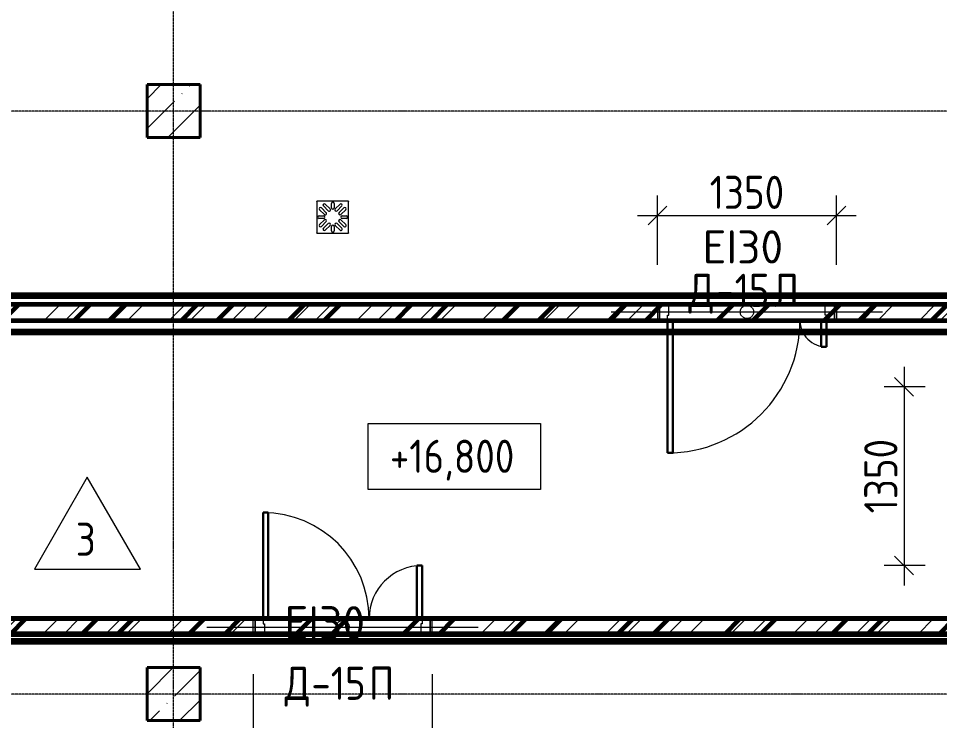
# Model space of a CAD drawing. Header units: millimetres. Extents: x -56773 to 221258, y -262288 to 26541.
# Drawn here: x 1639 to 8587, y -251509 to -246209 of the extents above; entities that cross this region are included whole.
import ezdxf

# ---------------------------------------------------------------- set-up
doc = ezdxf.new("R2010")
doc.units = ezdxf.units.MM
doc.linetypes.add('ADSK_Линия сетки', pattern=[25, 20, -2.5, 0, -2.5])
doc.linetypes.add('ADSK_Невидимые', pattern=[5, 3, -2])
for name, color, linetype, lineweight in [('1.3) Кирпич перегородка сент', 30, 'Continuous', 60), ('3.2) Штук 4 вып Сентябрь', 162, 'Continuous', 120), ('3.3) Штук инв сент кирпич', 30, 'Continuous', 60), ('4.3)Шпакл баз сент инв подв и 1 эт', 6, 'Continuous', 60), ('Аннотация', 7, 'Continuous', 20), ('Двери', 7, 'Continuous', 9), ('Марки дверей', 7, 'Continuous', 20), ('Марки помещений', 7, 'Continuous', 20), ('Несущие колонны', 7, 'Continuous', 18), ('Обобщенные модели', 7, 'ADSK_Невидимые', 18), ('Оси', 7, 'Continuous', 9), ('Отметки', 7, 'Continuous', 9), ('Размеры', 7, 'Continuous', 9), ('Сантехника', 7, 'Continuous', 18), ('Стены внутренние', 7, 'Continuous', 18), ('Стены несущие', 7, 'Continuous', 30)]:
    doc.layers.add(name, color=color, linetype=linetype, lineweight=lineweight)
doc.styles.add('GOST Common_2', font='', dxfattribs={"width": 0.9, "height": 250})
doc.styles.add('ISOCPEUR', font='isocpeur.ttf', dxfattribs={"height": 250})
doc.styles.get('GOST Common_2').set_extended_font_data('GOST Common')
doc.dimstyles.new('ADSK_Основной', dxfattribs={"dimscale": 304.8, "dimtxt": 251.428749, "dimasz": 0.463911, "dimexe": 0.492126, "dimexo": 0.984252, "dimgap": 0.164042, "dimtad": 1, "dimdec": 3, "dimrnd": 0.001, "dimdsep": 46, "dimtxsty": 'GOST Common_2', "dimblk1": 'OBLIQUE', "dimblk2": 'OBLIQUE', "dimsah": 1, "dimcen": 0.09, "dimdle": 0.492126, "dimazin": 2, "dimtfac": 1, "dimtdec": 4, "dimtix": 1, "dimtmove": 0, "dimatfit": 3, "dimfxl": 1, "dimtvp": 1, "dimtolj": 1, "dimtzin": 0, "dimlwd": 20, "dimlwe": 20, "dimarcsym": 2})
pattern_1 = [(45, (9.36, -250313.7), (-224.506, 224.506), []), (45, (233.87, -250313.7), (-224.506, 224.506), [396.875, -79.375, 3.353, -76.022])]
pattern_2 = [(45, (9.36, -250313.7), (-235.732, 235.732), []), (45, (166.5, -250313.7), (-235.732, 235.732), [])]

# ---------------------------------------------------------------- blocks, each defined once
blk = doc.blocks.new('ADSK_КолоннаЖБ_Прямоугольная - 400x400 мм-1807143-Маркировочный 5-й')
at = {"layer": 'Несущие колонны', "lineweight": 40}
for p, q in [((-200, 200), (200, 200)), ((-200, -200), (-200, 200)), ((200, 200), (200, -200)), ((200, -200), (-200, -200))]:
    blk.add_line(p, q, dxfattribs=at)
blk = doc.blocks.new('Дверь двупольная  противопожарная - Д-15Л 1350х2200 Дверной блок двупольный глухой_ противопожарный_ EI30_ левая-2742977-Маркировочный 5-й')
at = {"layer": 'Двери', "lineweight": 30}
for p, q in [((600, 1060), (560, 1060)), ((560, 1060), (560, 60)), ((600, 60), (600, 1060)), ((-600, 260), (-560, 260)), ((-600, 60), (-600, 260)), ((-560, 260), (-560, 60)), ((-560, 60), (-600, 60)), ((560, 60), (600, 60))]:
    blk.add_line(p, q, dxfattribs=at)
at = {"layer": 'Двери'}
for p, q in [((-675, 60), (-660, 60)), ((-675, -60), (-675, 60)), ((-660, 60), (-600, 60)), ((-660, -60), (-660, 60)), ((-660, 60), (-660, -60)), ((-600, 60), (-600, 20)), ((-600, 20), (-590, 20)), ((-590, 20), (-590, -60)), ((600, 20), (590, 20)), ((590, 20), (590, -60)), ((660, 60), (600, 60)), ((600, 60), (600, 20)), ((660, -60), (660, 60)), ((675, 60), (660, 60)), ((660, 60), (660, -60)), ((675, -60), (675, 60)), ((-660, -60), (-675, -60)), ((-590, -60), (-660, -60)), ((590, -60), (660, -60)), ((660, -60), (675, -60))]:
    blk.add_line(p, q, dxfattribs=at)
for centre, radius, start, end in [((600, 60), 1000, 90, 180), ((-600, 60), 200, 360, 90)]:
    blk.add_arc(centre, radius, start, end, dxfattribs=at)
blk = doc.blocks.new('Дверь двупольная  противопожарная - Д-15П 1550х2200 Дверной блок двупольный глухой_ противопожарный_ EI30_ правая-2349942-Маркировочный 5-й')
at = {"layer": 'Двери', "lineweight": 30}
for p, q in [((-600, 860), (-560, 860)), ((-600, 60), (-600, 860)), ((-560, 860), (-560, 60)), ((600, 460), (560, 460)), ((560, 460), (560, 60)), ((600, 60), (600, 460)), ((-560, 60), (-600, 60)), ((560, 60), (600, 60))]:
    blk.add_line(p, q, dxfattribs=at)
at = {"layer": 'Двери'}
for p, q in [((-675, 60), (-660, 60)), ((-675, -60), (-675, 60)), ((-660, 60), (-600, 60)), ((-660, -60), (-660, 60)), ((-660, 60), (-660, -60)), ((-600, 60), (-600, 20)), ((-600, 20), (-590, 20)), ((-590, 20), (-590, -60)), ((600, 20), (590, 20)), ((590, 20), (590, -60)), ((660, 60), (600, 60)), ((600, 60), (600, 20)), ((660, -60), (660, 60)), ((675, 60), (660, 60)), ((660, 60), (660, -60)), ((675, -60), (675, 60)), ((-660, -60), (-675, -60)), ((-590, -60), (-660, -60)), ((590, -60), (660, -60)), ((660, -60), (675, -60))]:
    blk.add_line(p, q, dxfattribs=at)
for centre, radius, start, end in [((-600, 60), 800, 360, 90), ((600, 60), 400, 90, 180)]:
    blk.add_arc(centre, radius, start, end, dxfattribs=at)
blk = doc.blocks.new('710_HL_Трап HL616_1H 1_Нет__СантехПрибор_Нет основы_ - 710_HL_Трап HL616_1H 1_Нет__СантехПрибор_Нет основы_-2778976-Маркировочный 5-й')
at = {"layer": 'Сантехника'}
for p, q in [((-120, 120), (-120, -120)), ((120, 120), (-120, 120)), ((-84.3, 70), (-48, 33.7)), ((-33.7, 48), (-70, 84.3)), ((-55.8, 98.4), (-19.6, 62.2)), ((-9.1, 70.4), (-9.1, 102.8)), ((10.9, 102.8), (10.9, 70.4)), ((19.6, 62.2), (55.8, 98.4)), ((70, 84.3), (33.7, 48)), ((48, 33.7), (84.2, 70)), ((120, -120), (120, 120)), ((-101.9, 10.7), (-69.5, 10.5)), ((-62.2, 19.6), (-98.4, 55.8)), ((98.4, 55.8), (62.2, 19.6)), ((71.3, 9.5), (103.7, 9.3)), ((-69.6, -9.5), (-102, -9.3)), ((-98.4, -55.8), (-62.2, -19.6)), ((-48, -33.7), (-84.3, -70)), ((-70, -84.3), (-33.7, -48)), ((-19.6, -62.2), (-55.8, -98.4)), ((55.8, -98.4), (19.6, -62.2)), ((33.7, -48), (70, -84.3)), ((84.2, -70), (48, -33.7)), ((62.2, -19.6), (98.4, -55.8)), ((103.6, -10.7), (71.2, -10.5)), ((-120, -120), (120, -120)), ((-9.1, -102.8), (-9.1, -70.4)), ((10.9, -70.4), (10.9, -102.8))]:
    blk.add_line(p, q, dxfattribs=at)
for centre, start, end in [((-91.3, 62.9), 45, 225), ((-62.9, 91.3), 45, 225), ((0.9, 102.8), 0, 180), ((0.9, 70.4), 180, 360), ((62.9, 91.3), 315, 135), ((91.3, 62.9), 315, 135), ((-101.9, 0.7), 89.62193, 269.62193), ((-69.5, 0.5), 269.62193, 89.62193), ((-55.1, 26.7), 225, 45), ((-26.7, 55.1), 225, 45), ((26.7, 55.1), 135, 315), ((55.1, 26.7), 135, 315), ((71.3, -0.5), 89.62193, 269.62193), ((103.6, -0.7), 269.62193, 89.62193), ((-91.3, -62.9), 135, 315), ((-55.1, -26.7), 315, 135), ((-26.7, -55.1), 315, 135), ((0.9, -70.4), 0, 180), ((26.7, -55.1), 45, 225), ((55.1, -26.7), 45, 225), ((91.3, -62.9), 225, 45), ((-62.9, -91.3), 135, 315), ((0.9, -102.8), 180, 360), ((62.9, -91.3), 225, 45)]:
    blk.add_arc(centre, 10, start, end, dxfattribs=at)
for points, knots in [([(-118, 118), (-118.1, 118.1), (-118.4, 118.4), (-118.7, 118.7), (-118.9, 118.9), (-119.1, 119.1), (-119.3, 119.3), (-119.5, 119.5), (-119.6, 119.6), (-119.7, 119.7), (-119.8, 119.8), (-119.9, 119.9), (-120, 120), (-120, 120), (-120, 120)], [0, 0, 0, 0, 0.142857, 0.285714, 0.357143, 0.428571, 0.5, 0.571429, 0.642857, 0.714286, 0.785714, 0.857143, 0.928571, 1, 1, 1, 1]), ([(120, 120), (120, 120), (120, 120), (119.9, 119.9), (119.8, 119.8), (119.7, 119.7), (119.6, 119.6), (119.5, 119.5), (119.3, 119.3), (119.1, 119.1), (118.9, 118.9), (118.7, 118.7), (118.4, 118.4), (118.1, 118.1), (118, 118)], [0, 0, 0, 0, 0.071429, 0.142857, 0.214286, 0.285714, 0.357143, 0.428571, 0.5, 0.571429, 0.642857, 0.714286, 0.857143, 1, 1, 1, 1]), ([(-120, -120), (-120, -120), (-120, -120), (-119.9, -119.9), (-119.8, -119.8), (-119.7, -119.7), (-119.6, -119.6), (-119.5, -119.5), (-119.3, -119.3), (-119.1, -119.1), (-118.9, -118.9), (-118.7, -118.7), (-118.4, -118.4), (-118.1, -118.1), (-118, -118)], [0, 0, 0, 0, 0.071429, 0.142857, 0.214286, 0.285714, 0.357143, 0.428571, 0.5, 0.571429, 0.642857, 0.714286, 0.857143, 1, 1, 1, 1]), ([(118, -118), (118.1, -118.1), (118.4, -118.4), (118.7, -118.7), (118.9, -118.9), (119.1, -119.1), (119.3, -119.3), (119.5, -119.5), (119.6, -119.6), (119.7, -119.7), (119.8, -119.8), (119.9, -119.9), (120, -120), (120, -120), (120, -120)], [0, 0, 0, 0, 0.142857, 0.285714, 0.357143, 0.428571, 0.5, 0.571429, 0.642857, 0.714286, 0.785714, 0.857143, 0.928571, 1, 1, 1, 1])]:
    blk.add_open_spline(points, degree=3, knots=knots, dxfattribs=at)
blk = doc.blocks.new('BS_Перемычка металлическая - BS_Перемычка металлическая-3899641-Маркировочный 5-й')
at = {"layer": 'Обобщенные модели', "linetype": 'ADSK_Невидимые', "lineweight": 18}
blk.add_line((-1025, 0), (1025, 0), dxfattribs=at)
blk.add_circle((0, 0), 50, dxfattribs=at)
blk = doc.blocks.new('ADSK_Марка_Помещение_ТипПола_ГОСТ21-501-2011 - Отделка пола-1456712-Маркировочный 5-й')
at = {"layer": 'Марки помещений'}
for p, q in [((0, 6.934), (-3.965, 0)), ((4.041, 0), (0, 6.934)), ((-3.965, 0), (4.041, 0))]:
    blk.add_line(p, q, dxfattribs=at)
blk = doc.blocks.new('_Oblique')
at = {"color": 0, "linetype": 'ByBlock', "lineweight": -2}
blk.add_line((-0.5, -0.5), (0.5, 0.5), dxfattribs=at)
blk = doc.blocks.new('*D6853')
at = {"layer": 'Defpoints', "color": 0, "lineweight": 25, "transparency": 16777216}
for p in [(7809.4, -247696.6), (6459.4, -248368.7), (7809.4, -248368.7)]:
    blk.add_point(p, dxfattribs=at)
at = {"layer": 'Размеры', "color": 0, "lineweight": 20, "transparency": 16777216}
for p, q in [((6459.4, -248068.7), (6459.4, -247546.6)), ((7809.4, -248068.7), (7809.4, -247546.6)), ((6309.4, -247696.6), (7959.4, -247696.6))]:
    blk.add_line(p, q, dxfattribs=at)
at = {"layer": 'Размеры', "color": 0, "lineweight": 20, "transparency": 16777216, "xscale": 141.4, "yscale": 141.4, "zscale": 141.4, "rotation": 180}
blk.add_blockref('_Oblique', (6459.4, -247696.6), dxfattribs=at)
at = {"layer": 'Размеры', "color": 0, "lineweight": 20, "transparency": 16777216, "xscale": 141.4, "yscale": 141.4, "zscale": 141.4}
blk.add_blockref('_Oblique', (7809.4, -247696.6), dxfattribs=at)
at = {"layer": 'Размеры', "color": 0, "lineweight": 9, "transparency": 16777216, "insert": (7134.4, -247521.6), "char_height": 250, "width": 700.591, "attachment_point": 5, "style": 'GOST Common_2'}
blk.add_mtext('\\A1;1350', dxfattribs=at)
blk = doc.blocks.new('*D6854')
at = {"layer": 'Defpoints', "color": 0, "lineweight": 25, "transparency": 16777216}
for p in [(3409.4, -250858.7), (4759.4, -250858.7), (4759.4, -251924.4)]:
    blk.add_point(p, dxfattribs=at)
at = {"layer": 'Размеры', "color": 0, "lineweight": 20, "transparency": 16777216}
for p, q in [((3409.4, -251158.7), (3409.4, -252074.4)), ((4759.4, -251158.7), (4759.4, -252074.4)), ((3259.4, -251924.4), (4909.4, -251924.4))]:
    blk.add_line(p, q, dxfattribs=at)
at = {"layer": 'Размеры', "color": 0, "lineweight": 20, "transparency": 16777216, "xscale": 141.4, "yscale": 141.4, "zscale": 141.4, "rotation": 180}
blk.add_blockref('_Oblique', (3409.4, -251924.4), dxfattribs=at)
at = {"layer": 'Размеры', "color": 0, "lineweight": 20, "transparency": 16777216, "xscale": 141.4, "yscale": 141.4, "zscale": 141.4}
blk.add_blockref('_Oblique', (4759.4, -251924.4), dxfattribs=at)
at = {"layer": 'Размеры', "color": 0, "lineweight": 9, "transparency": 16777216, "insert": (4084.4, -251749.4), "char_height": 250, "width": 700.591, "attachment_point": 5, "style": 'GOST Common_2'}
blk.add_mtext('\\A1;1350', dxfattribs=at)
blk = doc.blocks.new('*D6857')
at = {"layer": 'Defpoints', "color": 0, "lineweight": 25, "transparency": 16777216}
for p in [(8779.4, -248988.7), (8319.3, -250338.7), (8779.4, -250338.7)]:
    blk.add_point(p, dxfattribs=at)
at = {"layer": 'Размеры', "color": 0, "lineweight": 20, "transparency": 16777216}
for p, q in [((8319.3, -248838.7), (8319.3, -250488.7)), ((8479.4, -248988.7), (8169.3, -248988.7)), ((8479.4, -250338.7), (8169.3, -250338.7))]:
    blk.add_line(p, q, dxfattribs=at)
at = {"layer": 'Размеры', "color": 0, "lineweight": 20, "transparency": 16777216, "xscale": 141.4, "yscale": 141.4, "zscale": 141.4}
for p, rotation in [((8319.3, -248988.7), 90), ((8319.3, -250338.7), 270)]:
    blk.add_blockref('_Oblique', p, dxfattribs=dict(at, rotation=rotation))
at = {"layer": 'Размеры', "color": 0, "lineweight": 9, "transparency": 16777216, "insert": (8144.3, -249663.7), "char_height": 250, "width": 700.591, "attachment_point": 5, "rotation": 90, "style": 'GOST Common_2'}
blk.add_mtext('\\A1;1350', dxfattribs=at)
blk = doc.blocks.new('Высотные отметки - Рамка-12095-Маркировочный 5-й')
at = {"layer": 'Аннотация', "lineweight": 20}
for p, q in [((-6.5, 0), (-6.5, 5)), ((-6.5, 5), (6.5, 5)), ((6.5, 5), (6.5, 0)), ((6.5, 0), (-6.5, 0))]:
    blk.add_line(p, q, dxfattribs=at)

msp = doc.modelspace()

# ---------------------------------------------------------------- hatches: boundary and pattern name
at = {"layer": '1.3) Кирпич перегородка сент', "transparency": 33554687}
h = msp.add_hatch(dxfattribs=at)
h.set_pattern_fill('ANSI32', color=256, scale=60)
h.paths.add_polyline_path([(8809.3615, -248368.7359), (-3140.6385, -248368.7359), (-3140.6385, -248488.7359), (8809.3615, -248488.7359)])
h = msp.add_hatch(dxfattribs=at)
h.set_pattern_fill('ANSI32', color=256, scale=60)
h.paths.add_polyline_path([(16009.3615, -250858.7359), (-3140.6385, -250858.7359), (-3140.6385, -250738.7359), (16009.3615, -250738.7359)])
h.paths.add_polyline_path([(15889.3615, -250853.7359), (16009.3615, -250853.7359), (16009.3615, -251108.7359), (15889.3615, -251108.7359)])
at = {"layer": 'Несущие колонны', "lineweight": 9}
h = msp.add_hatch(dxfattribs=at)
h.set_pattern_fill('FP_1', color=256, style=0, pattern_type=2)
h.set_pattern_definition(pattern_1)
h.paths.add_polyline_path([(2609.3615, -247108.7359), (3009.3615, -247108.7359), (3009.3615, -246708.7359), (2609.3615, -246708.7359)])
h = msp.add_hatch(dxfattribs=at)
h.set_pattern_fill('FP_1', color=256, style=0, pattern_type=2)
h.set_pattern_definition(pattern_1)
h.paths.add_polyline_path([(2609.3615, -251508.7359), (3009.3615, -251508.7359), (3009.3615, -251108.7359), (2609.3615, -251108.7359)])
at = {"layer": 'Стены внутренние', "lineweight": 9}
h = msp.add_hatch(dxfattribs=at)
h.set_pattern_fill('FP_9', color=256, style=0, pattern_type=2)
h.set_pattern_definition(pattern_2)
h.paths.add_polyline_path([(6459.3615, -248488.7359), (6459.3615, -248368.7359), (-3140.6385, -248368.7359), (-3140.6385, -248488.7359), (5148.0505, -248488.7359)])
h.paths.add_polyline_path([(7809.3615, -248488.7359), (8809.3615, -248488.7359), (8809.3615, -248368.7359), (7809.3615, -248368.7359)])
h = msp.add_hatch(dxfattribs=at)
h.set_pattern_fill('FP_9', color=256, style=0, pattern_type=2)
h.set_pattern_definition(pattern_2)
h.paths.add_polyline_path([(-3140.6385, -250858.7359), (3409.3615, -250858.7359), (3409.3615, -250738.7359), (-3140.6385, -250738.7359)])
h.paths.add_polyline_path([(8809.3615, -250858.7359), (8809.3615, -250738.7359), (4759.3615, -250738.7359), (4759.3615, -250858.7359), (8035.8776, -250858.7359)])

# ---------------------------------------------------------------- linework, layer by layer
at = {"layer": '1.3) Кирпич перегородка сент'}
for points in [[(8809.3615, -248368.7359), (-3140.6385, -248368.7359), (-3140.6385, -248488.7359), (8809.3615, -248488.7359)], [(16009.3615, -250853.7359), (-3140.6385, -250853.7359), (-3140.6385, -250738.7359), (16009.3615, -250738.7359)]]:
    msp.add_lwpolyline(points, close=True, dxfattribs=at)
at = {"layer": '3.2) Штук 4 вып Сентябрь'}
for points in [[(8745.8127, -247708.7359), (8745.8127, -248303.3719), (-3140.6385, -248303.3719)], [(-3140.6385, -248574.0426), (8759.9651, -248574.0426), (8759.9651, -250738.7359)], [(-3140.6385, -250910.4056), (8709.3615, -250910.4056), (8709.3615, -250944.6801)]]:
    msp.add_lwpolyline(points, dxfattribs=at)
at = {"layer": '3.3) Штук инв сент кирпич'}
for points in [[(8809.3615, -247708.7359), (8809.3615, -248368.7359), (-3140.6385, -248368.7359)], [(-3140.6385, -248488.7359), (8809.3615, -248488.7359), (8809.3615, -250738.7359), (-3140.6385, -250738.7359)], [(-3140.6385, -250858.7359), (8809.3615, -250858.7359), (8809.3615, -251108.7359)]]:
    msp.add_lwpolyline(points, dxfattribs=at)
at = {"layer": '4.3)Шпакл баз сент инв подв и 1 эт'}
for points in [[(8745.8127, -247708.7359), (8745.8127, -248303.3719), (-3140.6385, -248303.3719)], [(-3140.6385, -248574.0426), (8759.9651, -248574.0426), (8759.9651, -250738.7359)], [(-3140.6385, -250910.4056), (8709.3615, -250910.4056), (8709.3615, -250944.6801)]]:
    msp.add_lwpolyline(points, dxfattribs=at)
at = {"layer": 'Несущие колонны', "lineweight": 9}
for p, q in [((3009.3615, -246708.7359), (2609.3615, -246708.7359)), ((2609.3615, -247108.7359), (2609.3615, -246708.7359)), ((3009.3615, -246708.7359), (3009.3615, -247108.7359)), ((3009.3615, -247108.7359), (2609.3615, -247108.7359)), ((3009.3615, -251108.7359), (2609.3615, -251108.7359)), ((2609.3615, -251508.7359), (2609.3615, -251108.7359)), ((3009.3615, -251108.7359), (3009.3615, -251508.7359)), ((3009.3615, -251508.7359), (2609.3615, -251508.7359))]:
    msp.add_line(p, q, dxfattribs=at)
at = {"layer": 'Оси', "color": 253, "linetype": 'ADSK_Линия сетки', "lineweight": 5, "true_color": 0xaaaaaa}
for p, q in [((2809.3615, -261287.5872), (2809.3615, -240286.2598)), ((62528.5982, -246908.7359), (-25230.7352, -246908.7359)), ((62528.5982, -251308.7359), (-25230.7352, -251308.7359))]:
    msp.add_line(p, q, dxfattribs=at)
at = {"layer": 'Стены несущие', "lineweight": 9}
for p, q in [((6459.3615, -248368.7359), (-3140.6385, -248368.7359)), ((7809.3615, -248368.7359), (8809.3615, -248368.7359)), ((-3140.6385, -248488.7359), (6459.3615, -248488.7359)), ((7809.3615, -248488.7359), (8809.3615, -248488.7359)), ((3409.3615, -250738.7359), (-3140.6385, -250738.7359)), ((8809.3615, -250738.7359), (4759.3615, -250738.7359)), ((3409.3615, -250858.7359), (-3140.6385, -250858.7359)), ((4759.3615, -250858.7359), (8809.3615, -250858.7359))]:
    msp.add_line(p, q, dxfattribs=at)

# ---------------------------------------------------------------- block references
at = {"layer": 'Двери', "color": 8, "true_color": 0x7f7f7f, "rotation": 180}
msp.add_blockref('Дверь двупольная  противопожарная - Д-15Л 1350х2200 Дверной блок двупольный глухой_ противопожарный_ EI30_ левая-2742977-Маркировочный 5-й', (7134.3615, -248428.7359), dxfattribs=at)
at = {"layer": 'Двери', "color": 8, "true_color": 0x7f7f7f}
msp.add_blockref('Дверь двупольная  противопожарная - Д-15П 1550х2200 Дверной блок двупольный глухой_ противопожарный_ EI30_ правая-2349942-Маркировочный 5-й', (4084.3615, -250798.7359), dxfattribs=at)
at = {"layer": 'Марки помещений', "xscale": 99.99999999999993, "yscale": 99.99999999999993, "zscale": 99.99999999999993}
msp.add_blockref('ADSK_Марка_Помещение_ТипПола_ГОСТ21-501-2011 - Отделка пола-1456712-Маркировочный 5-й', (2157.0233, -250364.817), dxfattribs=at)
at = {"layer": 'Несущие колонны', "lineweight": 40, "rotation": 89.9999999999999}
for p in [(2809.3615, -246908.7359), (2809.3615, -251308.7359)]:
    msp.add_blockref('ADSK_КолоннаЖБ_Прямоугольная - 400x400 мм-1807143-Маркировочный 5-й', p, dxfattribs=at)
at = {"layer": 'Обобщенные модели', "linetype": 'ADSK_Невидимые', "lineweight": 18}
for p in [(7134.3615, -248424.2359), (4084.3615, -250803.2359)]:
    msp.add_blockref('BS_Перемычка металлическая - BS_Перемычка металлическая-3899641-Маркировочный 5-й', p, dxfattribs=at)
at = {"layer": 'Отметки', "lineweight": 20, "xscale": 99.99999999999993, "yscale": 99.99999999999993, "zscale": 99.99999999999993}
msp.add_blockref('Высотные отметки - Рамка-12095-Маркировочный 5-й', (4926.6571, -249765.4331), dxfattribs=at)
at = {"layer": 'Сантехника'}
msp.add_blockref('710_HL_Трап HL616_1H 1_Нет__СантехПрибор_Нет основы_ - 710_HL_Трап HL616_1H 1_Нет__СантехПрибор_Нет основы_-2778976-Маркировочный 5-й', (4009.3615, -247708.7359), dxfattribs=at)

# ---------------------------------------------------------------- texts
at = {"layer": 'Марки дверей', "color": 1, "lineweight": 5, "true_color": 0xff0000, "char_height": 250, "width": 737.5525, "attachment_point": 1, "style": 'ISOCPEUR'}
for insert in [(6799.9912, -247808.3358), (3646.6412, -250645.1821)]:
    msp.add_mtext('EI30', dxfattribs=dict(at, insert=insert))
at = {"layer": 'Марки дверей', "lineweight": 5, "char_height": 250, "attachment_point": 1, "style": 'GOST Common_2'}
for s, insert, width in [('\\fGOST Common|b0|i0|c204|p34|;\\W.9;Д', (6693.4912, -248135.8279), 245.316375), ('-15', (6895.8975, -248135.8279), 526.708687), ('\\fGOST Common|b0|i0|c204|p34|;\\W.9;Л', (7330.4756, -248135.8279), 223.670812), ('\\fGOST Common|b0|i0|c204|p34|;\\W.9;П', (4283.6256, -251102.1092), 216.455625), ('\\fGOST Common|b0|i0|c204|p34|;\\W.9;Д', (3646.6412, -251102.1092), 245.316375), ('-15', (3849.0475, -251102.1092), 526.708687)]:
    msp.add_mtext(s, dxfattribs=dict(at, insert=insert, width=width))
at = {"layer": 'Марки помещений', "lineweight": 9, "insert": (2071.691, -250014.8078), "char_height": 250, "width": 194.810062, "attachment_point": 1, "style": 'GOST Common_2'}
msp.add_mtext('\\fGOST Common|b0|i0|c204|p34|;\\W.9;3', dxfattribs=at)
at = {"layer": 'Отметки', "lineweight": 20, "insert": (4441.4109, -249388.7261), "char_height": 250, "width": 1164.590943, "attachment_point": 1, "line_spacing_factor": 1.022761, "style": 'GOST Common_2'}
msp.add_mtext('+16,800', dxfattribs=at)

# ---------------------------------------------------------------- dimensions: what is measured, and where the dimension line sits
at = {"layer": 'Размеры', "lineweight": 9}
for base, p1, p2, picture, middle in [((7809.3615, -247696.586), (6459.3615, -248368.7359), (7809.3615, -248368.7359), '*D6853', (7134.3615, -247521.586)), ((4759.3615, -251924.371), (3409.3615, -250858.7359), (4759.3615, -250858.7359), '*D6854', (4084.3615, -251749.371))]:
    dim = msp.add_linear_dim(base=base, p1=p1, p2=p2, dimstyle='ADSK_Основной', override={"dimpost": '<>', "dimfxl": 1350}, dxfattribs=at)
    dim.commit()
    dim.dimension.update_dxf_attribs({"geometry": picture, "text_midpoint": middle})
dim = msp.add_linear_dim(base=(8319.2949, -250338.7359), p1=(8779.3615, -248988.7359), p2=(8779.3615, -250338.7359), angle=90, dimstyle='ADSK_Основной', override={"dimpost": '<>', "dimfxl": 1350}, dxfattribs=at)
dim.commit()
dim.dimension.update_dxf_attribs({"geometry": '*D6857', "text_midpoint": (8144.2949, -249663.7359)})

doc.saveas('drawing.dxf')
